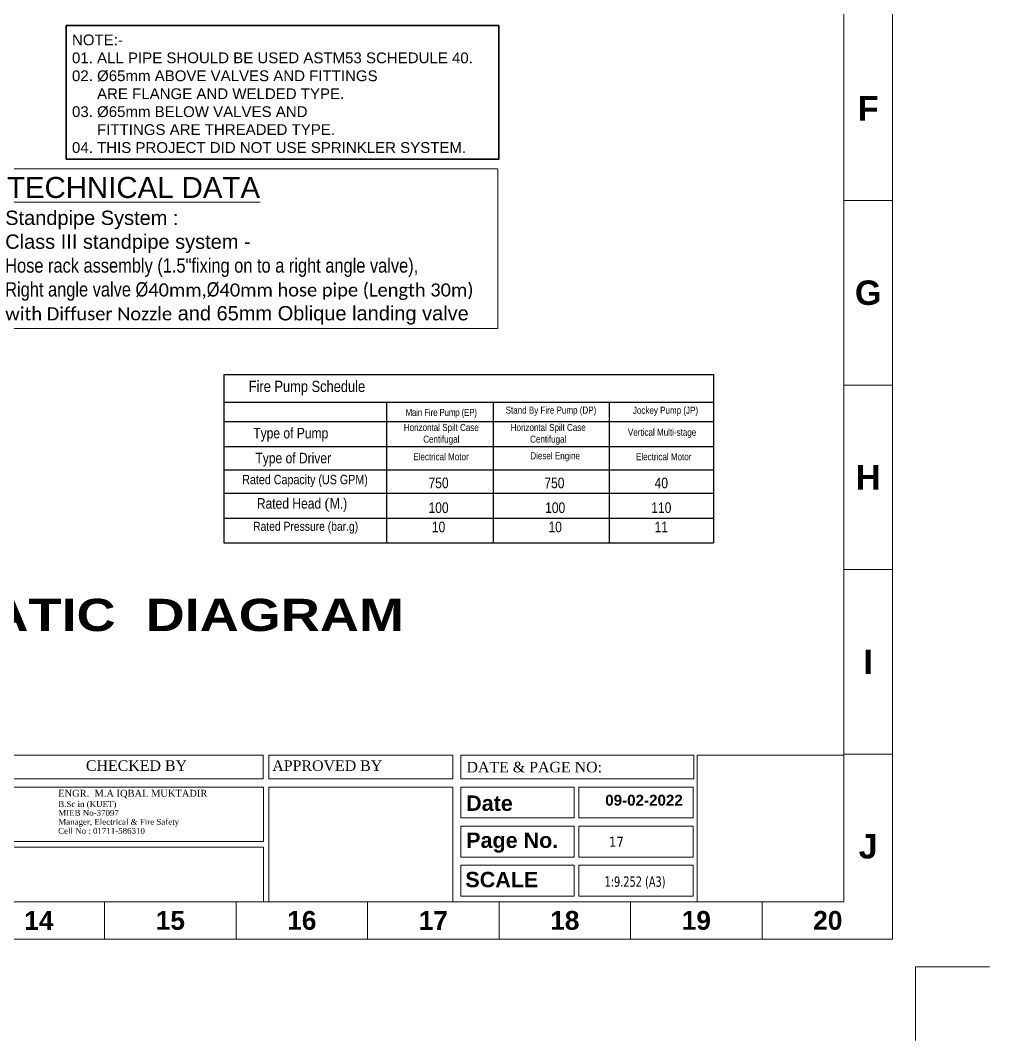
# Model space of a CAD drawing. Header units: inches. Extents: x -98933 to 1585249, y -3352739 to 192771.
# Drawn here: x 51047 to 52398, y 48562 to 49984 of the extents above; entities that cross this region are included whole.
import ezdxf

# ---------------------------------------------------------------- set-up
doc = ezdxf.new("R2010")
doc.units = ezdxf.units.IN
doc.header["$MEASUREMENT"] = 0
doc.layers.get('Defpoints').update_dxf_attribs({"lineweight": 0})
for name, color, linetype in [('-TB', 7, 'Continuous'), ('FIREFIGHTING', 241, 'Continuous'), ('Pile', 5, 'Continuous')]:
    doc.layers.add(name, color=color, linetype=linetype)
for name, color, linetype, lineweight in [('FF-VALVES', 170, 'Continuous', 18), ('FITTINGS', 6, 'Continuous', 13), ('Inline', 7, 'Continuous', 0), ('NI_TEXT', 144, 'Continuous', 15), ('Outline', 7, 'Continuous', 0), ('Scale', 7, 'Continuous', 0), ('Scale_Text', 7, 'Continuous', 0), ('SHEET', 186, 'Continuous', 35), ('Text', 7, 'Continuous', 0), ('Text1', 7, 'Continuous', 13), ('TEXT_TITLEBOX', 7, 'Continuous', 13), ('Titelblk', 7, 'Continuous', 25), ('TITLE', 7, 'Continuous', 20)]:
    doc.layers.add(name, color=color, linetype=linetype, lineweight=lineweight)
doc.styles.add('AREAL', font='arial.ttf')
doc.styles.add('ARIAL', font='times.ttf')
doc.styles.add('arial narrow', font='tahoma.ttf')
doc.styles.add('rafik', font='arial.ttf')
doc.styles.add('SHT-TEXT-1', font='times.ttf', dxfattribs={"height": 12})
doc.styles.get("Standard").update_dxf_attribs({"font": 'arialbd.ttf', "height": 24})

# ---------------------------------------------------------------- blocks, each defined once
blk = doc.blocks.new('www')
at = {"layer": 'SHEET', "color": 7}
blk.add_lwpolyline([(-53842.73, 39693.39), (-53450.73, 39693.39), (-53450.73, 39572.23), (-53842.73, 39572.23)], close=True, dxfattribs=at)
at = {"layer": 'NI_TEXT', "insert": (-53837.57, 39685.33), "char_height": 9.7537, "width": 1359.5649, "attachment_point": 1, "style": 'AREAL'}
blk.add_mtext('{\\C5;NOTE:-\\C96;\\P\\C0;01. ALL PIPE SHOULD BE USED ASTM53 SCHEDULE 40.\\P02. Ø65mm ABOVE VALVES AND FITTINGS \\P      ARE FLANGE AND WELDED TYPE.\\P03. Ø65mm BELOW VALVES AND \\P      FITTINGS ARE THREADED TYPE.\\P04. THIS PROJECT DID NOT USE SPRINKLER SYSTEM.}', dxfattribs=at)
blk = doc.blocks.new('111')
at = {"layer": 'FITTINGS', "color": 7, "ltscale": 5}
blk.add_lwpolyline([(-53221.5, 39959.81), (-52766, 39959.81), (-52766, 39814.93), (-53221.5, 39814.93)], close=True, dxfattribs=at)
at = {"layer": 'Text', "color": 7, "insert": (-53212.53, 39921.85), "char_height": 12.96999, "width": 761.0086, "attachment_point": 1, "style": 'AREAL'}
blk.add_mtext('{\\C0;Standpipe System : \\PClass III standpipe system - \\P\\fArial Narrow|b0|i0|c0|p34;Hose rack assembly (1.5"fixing on to a right angle valve),\\fCalibri|b0|i0|c0|p34;\\H0.9167x;\\P\\fArial Narrow|b0|i0|c0|p34;\\H1.091x;Right angle \\H0.9998x;valve Ø\\fCalibri|b0|i0|c0|p34;\\H0.9167x;40mm,\\fArial Narrow|b0|i0|c0|p34;\\H1.091x;Ø\\fCalibri|b0|i0|c0|p34;\\H0.9167x;40mm hose pipe (Length 30m) \\Pwith Diffuser Nozzle\\fArial|b0|i0|c0|p34;\\H1.091x; and 65mm Oblique landing valve}', dxfattribs=at)
at = {"layer": 'Text1', "color": 7, "style": 'rafik'}
blk.add_text('%%UTECHNICAL DATA', height=19.0672, dxfattribs=at).set_placement((-53210.92, 39933.33))
blk = doc.blocks.new('PAGE')
at = {"layer": 'Inline', "color": 252, "lineweight": 15}
blk.add_lwpolyline([(178051640.63, 22656441.11), (178051640.63, 22657235.79), (178050505.36, 22657235.79), (178050505.36, 22656441.11)], close=True, dxfattribs=at)
at = {"layer": 'Outline', "color": 252, "lineweight": 15}
for p, q in [((178051662.57, 22656424.24), (178051662.57, 22657252.66)), ((178050483.42, 22656424.24), (178051662.57, 22656424.24))]:
    blk.add_line(p, q, dxfattribs=at)
at = {"layer": 'Scale', "color": 252, "lineweight": 9}
for p, q in [((178051640.63, 22656755.67), (178051662.57, 22656755.67)), ((178051640.63, 22656672.88), (178051662.57, 22656672.88)), ((178051640.63, 22656590.1), (178051662.57, 22656590.1)), ((178051640.63, 22656507.32), (178051662.57, 22656507.32)), ((178051640.63, 22656507.32), (178051662.57, 22656507.32)), ((178051640.63, 22656507.32), (178051662.57, 22656507.32)), ((178051308.99, 22656424.24), (178051308.99, 22656441.11)), ((178051367.98, 22656424.24), (178051367.98, 22656441.11)), ((178051426.98, 22656424.24), (178051426.98, 22656441.11)), ((178051485.98, 22656424.24), (178051485.98, 22656441.11)), ((178051544.98, 22656424.24), (178051544.98, 22656441.11)), ((178051603.97, 22656424.24), (178051603.97, 22656441.11))]:
    blk.add_line(p, q, dxfattribs=at)
at = {"layer": 'Scale_Text', "color": 252, "lineweight": 13, "attachment_point": 5}
for s, insert, char_height, width in [('F', (178051651.6, 22656797.06), 10.97, 8.3603), ('G', (178051651.6, 22656714.27), 10.97, 8.3603), ('H', (178051651.6, 22656631.49), 10.97, 8.3603), ('I', (178051651.6, 22656548.71), 10.97, 8.3603), ('J', (178051651.6, 22656465.93), 10.97, 8.3603), ('14', (178051279.49, 22656432.67), 8.435, 2.5102), ('15', (178051338.49, 22656432.67), 8.435, 2.5102), ('16', (178051397.48, 22656432.67), 8.435, 2.5102), ('17', (178051456.48, 22656432.67), 8.435, 2.5102), ('18', (178051515.48, 22656432.67), 8.435, 2.5102), ('19', (178051574.48, 22656432.67), 8.435, 2.5102), ('20', (178051633.47, 22656432.67), 8.435, 2.5102)]:
    blk.add_mtext(s, dxfattribs=dict(at, insert=insert, char_height=char_height, width=width))
blk = doc.blocks.new('Title')
at = {"layer": 'Defpoints', "color": 1, "ltscale": 10}
blk.add_lwpolyline([(-98623, -88042.4), (-98623, -87942.4), (-98523, -87942.4)], dxfattribs=at)
at = {"layer": 'Titelblk', "color": 3, "linetype": 'Continuous', "lineweight": 0, "xscale": 3.014611567961765, "yscale": 3.014611567959946, "zscale": 3.014611567966516}
blk.add_blockref('PAGE', (-536855255.8, -68388224), dxfattribs=at)

msp = doc.modelspace()

# ---------------------------------------------------------------- linework, layer by layer
at = {"layer": 'Pile', "lineweight": -2}
for p, q in [((51330.59, 49490.42), (52013.14, 49490.42)), ((51330.59, 49490.42), (51330.59, 49255.86)), ((52013.14, 49490.42), (52013.14, 49255.86)), ((51330.59, 49451.87), (52013.14, 49451.87)), ((51556.99, 49451.87), (51556.99, 49255.86)), ((51706.04, 49451.87), (51706.04, 49255.86)), ((51867.51, 49451.87), (51867.51, 49255.86)), ((51330.59, 49424.95), (52013.14, 49424.95)), ((51330.59, 49390.27), (52013.14, 49390.27)), ((51330.59, 49357.6), (52013.14, 49357.6)), ((51330.59, 49324.94), (52013.14, 49324.94)), ((51330.59, 49290.4), (52013.14, 49290.4)), ((51330.59, 49255.86), (52013.14, 49255.86))]:
    msp.add_line(p, q, dxfattribs=at)
at = {"layer": 'TEXT_TITLEBOX'}
for p, q in [((51006.73, 48959.84), (51385.41, 48959.84)), ((51385.41, 48959.84), (51385.41, 48927.02)), ((51393.17, 48927.02), (51393.17, 48959.84)), ((51393.17, 48959.84), (51649.74, 48959.84)), ((51649.74, 48959.84), (51649.74, 48927.02)), ((51660.75, 48927.02), (51660.75, 48959.84)), ((51660.75, 48959.84), (51985.64, 48959.84)), ((51985.64, 48959.84), (51985.64, 48927.02)), ((51990.46, 48755.74), (51990.46, 48959.84)), ((51990.46, 48959.84), (52194.56, 48959.84)), ((52194.56, 48959.84), (52194.56, 48755.74)), ((51385.41, 48927.02), (51006.73, 48927.02)), ((51006.86, 48915.5), (51385.52, 48915.5)), ((51385.52, 48915.5), (51385.52, 48839.69)), ((51649.74, 48927.02), (51393.17, 48927.02)), ((51393.17, 48755.74), (51393.17, 48915.5)), ((51393.17, 48915.5), (51649.74, 48915.5)), ((51649.74, 48915.5), (51649.74, 48755.74)), ((51985.64, 48927.02), (51660.75, 48927.02)), ((51660.75, 48872.52), (51660.75, 48915.5)), ((51660.75, 48915.5), (51818.71, 48915.5)), ((51818.71, 48915.5), (51818.71, 48872.52)), ((51825.43, 48872.52), (51825.43, 48915.5)), ((51825.43, 48915.5), (51984.8, 48915.5)), ((51984.8, 48915.5), (51984.8, 48872.52)), ((51818.71, 48872.52), (51660.75, 48872.52)), ((51660.75, 48818.02), (51660.75, 48861.01)), ((51660.75, 48861.01), (51818.71, 48861.01)), ((51818.71, 48861.01), (51818.71, 48818.02)), ((51984.8, 48872.52), (51825.43, 48872.52)), ((51825.43, 48818.02), (51825.43, 48861.01)), ((51825.43, 48861.01), (51984.8, 48861.01)), ((51984.8, 48861.01), (51984.8, 48818.02)), ((51385.52, 48839.69), (51006.86, 48839.69)), ((51006.86, 48831.55), (51385.52, 48831.55)), ((51385.52, 48831.55), (51385.52, 48755.74)), ((51818.71, 48818.02), (51660.75, 48818.02)), ((51984.8, 48818.02), (51825.43, 48818.02)), ((51660.75, 48763.53), (51660.75, 48806.51)), ((51660.75, 48806.51), (51818.71, 48806.51)), ((51818.71, 48806.51), (51818.71, 48763.53)), ((51825.43, 48763.53), (51825.43, 48806.51)), ((51825.43, 48806.51), (51984.8, 48806.51)), ((51984.8, 48806.51), (51984.8, 48763.53)), ((51818.71, 48763.53), (51660.75, 48763.53)), ((51984.8, 48763.53), (51825.43, 48763.53)), ((51385.52, 48755.74), (51006.86, 48755.74)), ((51649.74, 48755.74), (51393.17, 48755.74)), ((52194.56, 48755.74), (51990.46, 48755.74))]:
    msp.add_line(p, q, dxfattribs=at)

# ---------------------------------------------------------------- block references
at = {"layer": 'FIREFIGHTING', "color": 201, "xscale": 1.53757659799885, "yscale": 1.537576597969746, "zscale": 1.537576597972144}
for name, p in [('www', (133898.19, -11054.83)), ('111', (132844.06, -11663.96))]:
    msp.add_blockref(name, p, dxfattribs=at)
at = {"layer": 'TITLE', "xscale": 1.030567399780921, "yscale": 1.030567399780921, "zscale": 1.030567391253714}
msp.add_blockref('Title', (153932.48, 139295.73), dxfattribs=at)

# ---------------------------------------------------------------- texts
at = {"layer": '-TB', "lineweight": 0, "insert": (51867.15, 48846.22), "char_height": 13.972, "width": 49.5347, "attachment_point": 1, "style": 'arial narrow'}
msp.add_mtext('17', dxfattribs=at)
at = {"layer": 'FF-VALVES', "color": 7, "style": 'arial narrow', "width": 0.8}
msp.add_text('1:9.252 (A3)', height=14.3874, dxfattribs=at).set_placement((51861.22, 48776.56))
at = {"layer": 'Text', "color": 5, "lineweight": -2, "width": 372.8536, "attachment_point": 2, "style": 'ARIAL'}
for s, insert, char_height in [('{\\fTechnicLite|b0|i0|c2|p2;\\H1.333x;\\C7;Fire Pump Schedule}', (51446.29, 49481.86), 11.733), ('{\\fTechnicLite|b0|i0|c2|p2;\\T0.95;\\C0;Main Fire Pump (EP)}', (51633.44, 49442.64), 9.7775), ('{\\fTechnicLite|b0|i0|c2|p2;\\C0;Stand By Fire Pump (DP)}', (51786.47, 49445.83), 9.7775), ('{\\fTechnicLite|b0|i0|c2|p2;\\C0;Jockey Pump (JP)}', (51946.12, 49445.55), 9.7775), ('{\\fTechnicLite|b0|i0|c2|p2;\\C0;Horizontal Spilt Case\\PCentifugal}', (51633.61, 49421.67), 9.7775), ('{\\fTechnicLite|b0|i0|c2|p2;\\C0;Horizontal Spilt Case\\PCentifugal}', (51782.66, 49421.67), 9.7775), ('{\\fTechnicLite|b0|i0|c2|p2;\\C0;Vertical Multi-stage}', (51941.37, 49414.9), 9.7775), ('{\\fTechnicLite|b0|i0|c2|p2;\\C0;Electrical Motor}', (51633.15, 49380.84), 9.7775), ('{\\fTechnicLite|b0|i0|c2|p2;\\C0;Diesel Engine}', (51792.27, 49382.17), 9.7775), ('{\\fTechnicLite|b0|i0|c2|p2;\\C0;Electrical Motor}', (51943.67, 49380.84), 9.7775)]:
    msp.add_mtext(s, dxfattribs=dict(at, insert=insert, char_height=char_height))
at = {"layer": 'Text', "color": 0, "lineweight": -2, "width": 697.0684, "attachment_point": 2, "style": 'ARIAL'}
for s, insert, char_height in [('{\\fTechnicLite|b0|i0|c2|p2;Type of Pump}', (51423.79, 49416.18), 14.6662), ('{\\fTechnicLite|b0|i0|c2|p2;Type of Driver}', (51427.22, 49381.4), 14.6662), ('{\\fTechnicLite|b0|i0|c2|p2;Rated Capacity (US GPM)}', (51443.63, 49350.67), 13.0366), ('{\\fTechnicLite|b0|i0|c2|p2;750}', (51629.81, 49346.77), 14.6662), ('{\\fTechnicLite|b0|i0|c2|p2;750}', (51791.27, 49346.77), 14.6662), ('{\\fTechnicLite|b0|i0|c2|p2;40}', (51940.32, 49346.77), 14.6662), ('{\\fTechnicLite|b0|i0|c2|p2;Rated Head }({\\fTechnicLite|b0|i0|c2|p2;M.)}', (51439.45, 49318.19), 14.6662), ('{\\fTechnicLite|b0|i0|c2|p2;100}', (51629.81, 49312.23), 14.6662), ('{\\fTechnicLite|b0|i0|c2|p2;100}', (51792.36, 49312.23), 14.6662), ('{\\fTechnicLite|b0|i0|c2|p2;110}', (51940.32, 49312.23), 14.6662), ('{\\fTechnicLite|b0|i0|c2|p2;Rated Pressure (bar.g)}', (51444.51, 49285.25), 12.571), ('{\\fTechnicLite|b0|i0|c2|p2;10}', (51629.81, 49285.41), 14.6662), ('{\\fTechnicLite|b0|i0|c2|p2;10}', (51792.36, 49285.41), 14.6662), ('{\\fTechnicLite|b0|i0|c2|p2;11}', (51940.32, 49285.41), 14.6662)]:
    msp.add_mtext(s, dxfattribs=dict(at, insert=insert, char_height=char_height))
at = {"layer": 'TEXT_TITLEBOX', "lineweight": 25, "style": 'SHT-TEXT-1'}
for s, height, p in [('CHECKED BY', 14.668, (51138.19, 48938.11)), ('APPROVED BY', 14.668, (51398.03, 48938.03)), ('DATE & PAGE NO:', 14.668, (51668.71, 48936.01)), ('ENGR.  M.A IQBAL MUKTADIR', 9.6404, (51099.59, 48902.09)), ('B.Sc in (KUET)', 8.2151, (51099.69, 48887.76)), ('MIEB No-37097', 8.2151, (51099.69, 48875.44)), ('Cell No : 01711-586310', 8.2151, (51099.45, 48850.37)), ('Manager, Electrical & Fire Safety', 8.2151, (51099.69, 48862.9))]:
    msp.add_text(s, height=height, dxfattribs=at).set_placement(p)
at = {"layer": 'TEXT_TITLEBOX', "lineweight": 25}
for s, height, p in [('Date', 21.47, (51668.28, 48882.35)), ('09-02-2022', 15.132, (51862.11, 48889.6)), ('Page No.', 21.47, (51668.29, 48830.68))]:
    msp.add_text(s, height=height, dxfattribs=at).set_placement(p)
at = {"layer": 'TEXT_TITLEBOX', "color": 1, "lineweight": 25}
msp.add_text('SCALE', height=21.47, dxfattribs=at).set_placement((51667.18, 48775.86))
at = {"layer": 'TEXT_TITLEBOX', "lineweight": -2, "insert": (50731.62, 49177.92), "char_height": 44.9614, "width": 878.3003, "attachment_point": 1, "style": 'SHT-TEXT-1'}
msp.add_mtext('{\\fArial|b1|i0|c0|p34;\\W1.2;\\C3;SCHEMATIC  DIAGRAM}', dxfattribs=at)

doc.saveas('drawing.dxf')
